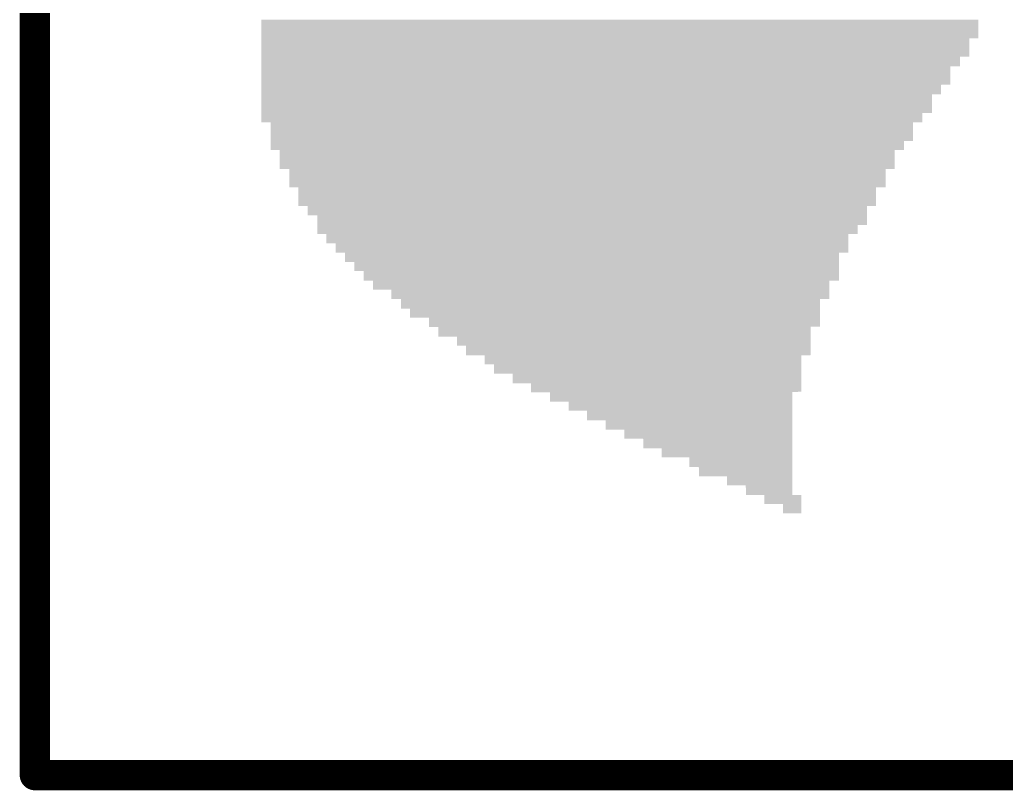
# Model space of a CAD drawing. Extents: x -0.1 to 57.1, y -0.1 to 42.5.
# Drawn here: x 2.215 to 4.503, y 38.965 to 40.752 of the extents above; entities that cross this region are included whole.
import ezdxf

# ---------------------------------------------------------------- set-up
doc = ezdxf.new("R2010")
doc.units = 0
doc.header["$MEASUREMENT"] = 0
doc.layers.get('0').update_dxf_attribs({"linetype": 'CONTINUOUS'})
doc.layers.add('03_ASSY2_GBR', color=2, linetype='CONTINUOUS')

# ---------------------------------------------------------------- blocks, each defined once
blk = doc.blocks.new('ROUND_6')
at = {"const_width": 0.035}
blk.add_lwpolyline([(-0.0175, 0, 1), (0.0175, 0, 1)], format="xyb", close=True, dxfattribs=at)

msp = doc.modelspace()

# ---------------------------------------------------------------- linework, layer by layer
at = {"layer": '03_ASSY2_GBR', "const_width": 0.07}
for points in [[(2.25, 42.5), (2.25, 39)], [(2.25, 39), (19.75, 39)]]:
    msp.add_lwpolyline(points, dxfattribs=at)
at = {"layer": '03_ASSY2_GBR'}
for points in [[(2.77502, 40.751852), (2.77502, 40.75198), (4.438, 40.751852), (4.438128, 40.75198)], [(2.77502, 40.709054), (2.77502, 40.751852), (4.43798, 40.709054), (4.438, 40.751852)], [(2.77502, 40.709), (2.77502, 40.709054), (4.437926, 40.709), (4.43798, 40.709054)], [(2.77502, 40.70898), (2.77502, 40.709), (4.417128, 40.70898), (4.437926, 40.709)], [(2.77502, 40.708852), (2.77502, 40.70898), (4.417, 40.708852), (4.417128, 40.70898)], [(2.77502, 40.666054), (2.77502, 40.708852), (4.41698, 40.666054), (4.417, 40.708852)], [(2.77502, 40.666), (2.77502, 40.666054), (4.416926, 40.666), (4.41698, 40.666054)], [(2.77502, 40.66598), (2.77502, 40.666), (4.396128, 40.66598), (4.416926, 40.666)], [(2.77502, 40.665852), (2.77502, 40.66598), (4.396, 40.665852), (4.396128, 40.66598)], [(2.77502, 40.644054), (2.77502, 40.665852), (4.39598, 40.644054), (4.396, 40.665852)], [(2.77502, 40.644), (2.77502, 40.644054), (4.395926, 40.644), (4.39598, 40.644054)], [(2.77502, 40.64398), (2.77502, 40.644), (4.373128, 40.64398), (4.395926, 40.644)], [(2.77502, 40.643852), (2.77502, 40.64398), (4.373, 40.643852), (4.373128, 40.64398)], [(2.77502, 40.601054), (2.77502, 40.643852), (4.37298, 40.601054), (4.373, 40.643852)], [(2.77502, 40.601), (2.77502, 40.601054), (4.372926, 40.601), (4.37298, 40.601054)], [(2.77502, 40.60098), (2.77502, 40.601), (4.352128, 40.60098), (4.372926, 40.601)], [(2.77502, 40.600852), (2.77502, 40.60098), (4.352, 40.600852), (4.352128, 40.60098)], [(2.77502, 40.579054), (2.77502, 40.600852), (4.35198, 40.579054), (4.352, 40.600852)], [(2.77502, 40.579), (2.77502, 40.579054), (4.351926, 40.579), (4.35198, 40.579054)], [(2.77502, 40.57898), (2.77502, 40.579), (4.331128, 40.57898), (4.351926, 40.579)], [(2.77502, 40.578852), (2.77502, 40.57898), (4.331, 40.578852), (4.331128, 40.57898)], [(2.77502, 40.536054), (2.77502, 40.578852), (4.33098, 40.536054), (4.331, 40.578852)], [(2.77502, 40.536), (2.77502, 40.536054), (4.330926, 40.536), (4.33098, 40.536054)], [(2.77502, 40.53598), (2.77502, 40.536), (4.308128, 40.53598), (4.330926, 40.536)], [(2.77502, 40.535852), (2.77502, 40.53598), (4.308, 40.535852), (4.308128, 40.53598)], [(2.77502, 40.514054), (2.77502, 40.535852), (4.30798, 40.514054), (4.308, 40.535852)], [(2.775074, 40.514), (2.77502, 40.514054), (4.307926, 40.514), (4.30798, 40.514054)], [(2.796872, 40.51398), (2.796852, 40.514), (4.287128, 40.51398), (4.307926, 40.514)], [(2.79698, 40.513872), (2.796872, 40.51398), (4.28702, 40.513872), (4.287128, 40.51398)], [(2.796982, 40.513852), (2.79698, 40.513872), (4.287, 40.513852), (4.28702, 40.513872)], [(2.796994, 40.471054), (2.796982, 40.513852), (4.28698, 40.471054), (4.287, 40.513852)], [(2.796994, 40.471), (2.796994, 40.471054), (4.286926, 40.471), (4.28698, 40.471054)], [(2.796994, 40.47098), (2.796994, 40.471), (4.266128, 40.47098), (4.286926, 40.471)], [(2.796994, 40.470852), (2.796994, 40.47098), (4.266, 40.470852), (4.266128, 40.47098)], [(2.797, 40.450074), (2.796994, 40.470852), (4.26598, 40.450074), (4.266, 40.470852)], [(2.79702, 40.450054), (2.797, 40.450074), (4.26598, 40.450054), (4.26598, 40.450074)], [(2.797054, 40.45002), (2.79702, 40.450054), (4.265946, 40.45002), (4.26598, 40.450054)], [(2.817852, 40.45), (2.797054, 40.45002), (4.265926, 40.45), (4.265946, 40.45002)], [(2.817872, 40.44998), (2.817852, 40.45), (4.244128, 40.44998), (4.265926, 40.45)], [(2.81798, 40.449872), (2.817872, 40.44998), (4.24402, 40.449872), (4.244128, 40.44998)], [(2.817982, 40.449852), (2.81798, 40.449872), (4.244, 40.449852), (4.24402, 40.449872)], [(2.818, 40.406074), (2.817982, 40.449852), (4.24398, 40.406074), (4.244, 40.449852)], [(2.81802, 40.406054), (2.818, 40.406074), (4.24398, 40.406054), (4.24398, 40.406074)], [(2.818054, 40.40602), (2.81802, 40.406054), (4.243946, 40.40602), (4.24398, 40.406054)], [(2.839852, 40.406), (2.818054, 40.40602), (4.243926, 40.406), (4.243946, 40.40602)], [(2.839872, 40.40598), (2.839852, 40.406), (4.223128, 40.40598), (4.243926, 40.406)], [(2.83998, 40.405872), (2.839872, 40.40598), (4.22302, 40.405872), (4.223128, 40.40598)], [(2.839982, 40.405852), (2.83998, 40.405872), (4.223, 40.405852), (4.22302, 40.405872)], [(2.84, 40.363074), (2.839982, 40.405852), (4.22298, 40.363074), (4.223, 40.405852)], [(2.84002, 40.363054), (2.84, 40.363074), (4.22298, 40.363054), (4.22298, 40.363074)], [(2.840054, 40.36302), (2.84002, 40.363054), (4.222946, 40.36302), (4.22298, 40.363054)], [(2.860852, 40.363), (2.840054, 40.36302), (4.222926, 40.363), (4.222946, 40.36302)], [(2.860872, 40.36298), (2.860852, 40.363), (4.201128, 40.36298), (4.222926, 40.363)], [(2.86098, 40.362872), (2.860872, 40.36298), (4.20102, 40.362872), (4.201128, 40.36298)], [(2.860982, 40.362852), (2.86098, 40.362872), (4.201, 40.362852), (4.20102, 40.362872)], [(2.861, 40.320074), (2.860982, 40.362852), (4.20098, 40.320074), (4.201, 40.362852)], [(2.86102, 40.320054), (2.861, 40.320074), (4.20098, 40.320054), (4.20098, 40.320074)], [(2.861054, 40.32002), (2.86102, 40.320054), (4.200946, 40.32002), (4.20098, 40.320054)], [(2.882852, 40.32), (2.861054, 40.32002), (4.200926, 40.32), (4.200946, 40.32002)], [(2.882872, 40.31998), (2.882852, 40.32), (4.180128, 40.31998), (4.200926, 40.32)], [(2.88298, 40.319872), (2.882872, 40.31998), (4.18002, 40.319872), (4.180128, 40.31998)], [(2.882982, 40.319852), (2.88298, 40.319872), (4.18, 40.319852), (4.18002, 40.319872)], [(2.883, 40.298074), (2.882982, 40.319852), (4.17999, 40.298074), (4.18, 40.319852)], [(2.883054, 40.29802), (2.883, 40.298074), (4.17999, 40.29802), (4.17999, 40.298074)], [(2.904852, 40.298), (2.883054, 40.29802), (4.17999, 40.298), (4.17999, 40.29802)], [(2.90498, 40.297872), (2.904852, 40.298), (4.179988, 40.297872), (4.17999, 40.298)], [(2.904992, 40.276054), (2.90498, 40.297872), (4.17998, 40.276054), (4.179988, 40.297872)], [(2.904992, 40.276), (2.904992, 40.276054), (4.179926, 40.276), (4.17998, 40.276054)], [(2.904992, 40.27598), (2.904992, 40.276), (4.158128, 40.27598), (4.179926, 40.276)], [(2.904992, 40.275852), (2.904992, 40.27598), (4.158, 40.275852), (4.158128, 40.27598)], [(2.905, 40.255074), (2.904992, 40.275852), (4.15798, 40.255074), (4.158, 40.275852)], [(2.90502, 40.255054), (2.905, 40.255074), (4.15798, 40.255054), (4.15798, 40.255074)], [(2.905054, 40.25502), (2.90502, 40.255054), (4.157946, 40.25502), (4.15798, 40.255054)], [(2.925852, 40.255), (2.905054, 40.25502), (4.157926, 40.255), (4.157946, 40.25502)], [(2.925872, 40.25498), (2.925852, 40.255), (4.137128, 40.25498), (4.157926, 40.255)], [(2.92598, 40.254872), (2.925872, 40.25498), (4.13702, 40.254872), (4.137128, 40.25498)], [(2.925982, 40.254852), (2.92598, 40.254872), (4.137, 40.254852), (4.13702, 40.254872)], [(2.926, 40.233074), (2.925982, 40.254852), (4.136988, 40.233074), (4.137, 40.254852)], [(2.926054, 40.23302), (2.926, 40.233074), (4.136988, 40.23302), (4.136988, 40.233074)], [(2.947852, 40.233), (2.926054, 40.23302), (4.136988, 40.233), (4.136988, 40.23302)], [(2.94798, 40.232872), (2.947852, 40.233), (4.136988, 40.232872), (4.136988, 40.233)], [(2.948, 40.212074), (2.94798, 40.232872), (4.13698, 40.212074), (4.136988, 40.232872)], [(2.94802, 40.212054), (2.948, 40.212074), (4.13698, 40.212054), (4.13698, 40.212074)], [(2.948054, 40.21202), (2.94802, 40.212054), (4.136946, 40.21202), (4.13698, 40.212054)], [(2.968852, 40.212), (2.948054, 40.21202), (4.136926, 40.212), (4.136946, 40.21202)], [(2.968872, 40.21198), (2.968852, 40.212), (4.115128, 40.21198), (4.136926, 40.212)], [(2.96898, 40.211872), (2.968872, 40.21198), (4.11502, 40.211872), (4.115128, 40.21198)], [(2.968982, 40.211852), (2.96898, 40.211872), (4.115, 40.211852), (4.11502, 40.211872)], [(2.969, 40.190074), (2.968982, 40.211852), (4.114992, 40.190074), (4.115, 40.211852)], [(2.969054, 40.19002), (2.969, 40.190074), (4.114992, 40.19002), (4.114992, 40.190074)], [(2.990852, 40.19), (2.969054, 40.19002), (4.114992, 40.19), (4.114992, 40.19002)], [(2.99098, 40.189872), (2.990852, 40.19), (4.114992, 40.189872), (4.114992, 40.19)], [(2.991, 40.169074), (2.99098, 40.189872), (4.114986, 40.169074), (4.114992, 40.189872)], [(2.991054, 40.16902), (2.991, 40.169074), (4.114986, 40.16902), (4.114986, 40.169074)], [(3.012852, 40.169), (2.991054, 40.16902), (4.114986, 40.169), (4.114986, 40.16902)], [(3.01298, 40.168872), (3.012852, 40.169), (4.114986, 40.168872), (4.114986, 40.169)], [(3.013, 40.147074), (3.01298, 40.168872), (4.11498, 40.147074), (4.114986, 40.168872)], [(3.01302, 40.147054), (3.013, 40.147074), (4.11498, 40.147054), (4.11498, 40.147074)], [(3.013054, 40.14702), (3.01302, 40.147054), (4.114946, 40.14702), (4.11498, 40.147054)], [(3.033852, 40.147), (3.013054, 40.14702), (4.114926, 40.147), (4.114946, 40.14702)], [(3.033872, 40.14698), (3.033852, 40.147), (4.093128, 40.14698), (4.114926, 40.147)], [(3.03398, 40.146872), (3.033872, 40.14698), (4.09302, 40.146872), (4.093128, 40.14698)], [(3.033982, 40.146852), (3.03398, 40.146872), (4.093, 40.146852), (4.09302, 40.146872)], [(3.034, 40.126074), (3.033982, 40.146852), (4.09299, 40.126074), (4.093, 40.146852)], [(3.034054, 40.12602), (3.034, 40.126074), (4.09299, 40.12602), (4.09299, 40.126074)], [(3.076852, 40.126), (3.034054, 40.12602), (4.09299, 40.126), (4.09299, 40.12602)], [(3.07698, 40.125872), (3.076852, 40.126), (4.09299, 40.125872), (4.09299, 40.126)], [(3.077, 40.104074), (3.07698, 40.125872), (4.09298, 40.104074), (4.09299, 40.125872)], [(3.07702, 40.104054), (3.077, 40.104074), (4.09298, 40.104054), (4.09298, 40.104074)], [(3.077054, 40.10402), (3.07702, 40.104054), (4.092946, 40.10402), (4.09298, 40.104054)], [(3.098852, 40.104), (3.077054, 40.10402), (4.092926, 40.104), (4.092946, 40.10402)], [(3.098872, 40.10398), (3.098852, 40.104), (4.071128, 40.10398), (4.092926, 40.104)], [(3.09898, 40.103872), (3.098872, 40.10398), (4.07102, 40.103872), (4.071128, 40.10398)], [(3.098982, 40.103852), (3.09898, 40.103872), (4.071, 40.103852), (4.07102, 40.103872)], [(3.099, 40.082074), (3.098982, 40.103852), (4.070992, 40.082074), (4.071, 40.103852)], [(3.099054, 40.08202), (3.099, 40.082074), (4.070992, 40.08202), (4.070992, 40.082074)], [(3.119852, 40.082), (3.099054, 40.08202), (4.070992, 40.082), (4.070992, 40.08202)], [(3.11998, 40.081872), (3.119852, 40.082), (4.070992, 40.081872), (4.070992, 40.082)], [(3.12, 40.061074), (3.11998, 40.081872), (4.070986, 40.061074), (4.070992, 40.081872)], [(3.120054, 40.06102), (3.12, 40.061074), (4.070986, 40.06102), (4.070986, 40.061074)], [(3.163852, 40.061), (3.120054, 40.06102), (4.070986, 40.061), (4.070986, 40.06102)], [(3.16398, 40.060872), (3.163852, 40.061), (4.070986, 40.060872), (4.070986, 40.061)], [(3.164, 40.040054), (3.16398, 40.060872), (4.07098, 40.040054), (4.070986, 40.060872)], [(3.164, 40.04), (3.164, 40.040054), (4.070926, 40.04), (4.07098, 40.040054)], [(3.164, 40.03998), (3.164, 40.04), (4.049128, 40.03998), (4.070926, 40.04)], [(3.164, 40.039852), (3.164, 40.03998), (4.049, 40.039852), (4.049128, 40.03998)], [(3.164, 40.039074), (3.164, 40.039852), (4.048998, 40.039074), (4.049, 40.039852)], [(3.164054, 40.03902), (3.164, 40.039074), (4.048998, 40.03902), (4.048998, 40.039074)], [(3.185852, 40.039), (3.164054, 40.03902), (4.048998, 40.039), (4.048998, 40.03902)], [(3.18598, 40.038872), (3.185852, 40.039), (4.048998, 40.038872), (4.048998, 40.039)], [(3.186, 40.017074), (3.18598, 40.038872), (4.048992, 40.017074), (4.048998, 40.038872)], [(3.186054, 40.01702), (3.186, 40.017074), (4.048992, 40.01702), (4.048992, 40.017074)], [(3.228852, 40.017), (3.186054, 40.01702), (4.048992, 40.017), (4.048992, 40.01702)], [(3.22898, 40.016872), (3.228852, 40.017), (4.048992, 40.016872), (4.048992, 40.017)], [(3.229, 39.996074), (3.22898, 40.016872), (4.048986, 39.996074), (4.048992, 40.016872)], [(3.229054, 39.99602), (3.229, 39.996074), (4.048986, 39.99602), (4.048986, 39.996074)], [(3.249852, 39.996), (3.229054, 39.99602), (4.048986, 39.996), (4.048986, 39.99602)], [(3.24998, 39.995872), (3.249852, 39.996), (4.048986, 39.995872), (4.048986, 39.996)], [(3.25, 39.974074), (3.24998, 39.995872), (4.04898, 39.974074), (4.048986, 39.995872)], [(3.25002, 39.974054), (3.25, 39.974074), (4.04898, 39.974054), (4.04898, 39.974074)], [(3.250054, 39.97402), (3.25002, 39.974054), (4.048946, 39.97402), (4.04898, 39.974054)], [(3.292852, 39.974), (3.250054, 39.97402), (4.048926, 39.974), (4.048946, 39.97402)], [(3.292872, 39.97398), (3.292852, 39.974), (4.028128, 39.97398), (4.048926, 39.974)], [(3.29298, 39.973872), (3.292872, 39.97398), (4.02802, 39.973872), (4.028128, 39.97398)], [(3.292982, 39.973852), (3.29298, 39.973872), (4.028, 39.973852), (4.02802, 39.973872)], [(3.293, 39.953074), (3.292982, 39.973852), (4.027994, 39.953074), (4.028, 39.973852)], [(3.293054, 39.95302), (3.293, 39.953074), (4.027994, 39.95302), (4.027994, 39.953074)], [(3.314852, 39.953), (3.293054, 39.95302), (4.027994, 39.953), (4.027994, 39.95302)], [(3.31498, 39.952872), (3.314852, 39.953), (4.027994, 39.952872), (4.027994, 39.953)], [(3.315, 39.931074), (3.31498, 39.952872), (4.027988, 39.931074), (4.027994, 39.952872)], [(3.315054, 39.93102), (3.315, 39.931074), (4.027988, 39.93102), (4.027988, 39.931074)], [(3.357852, 39.931), (3.315054, 39.93102), (4.027988, 39.931), (4.027988, 39.93102)], [(3.35798, 39.930872), (3.357852, 39.931), (4.027988, 39.930872), (4.027988, 39.931)], [(3.358, 39.909074), (3.35798, 39.930872), (4.027984, 39.909074), (4.027988, 39.930872)], [(3.358054, 39.90902), (3.358, 39.909074), (4.027984, 39.90902), (4.027984, 39.909074)], [(3.400852, 39.909), (3.358054, 39.90902), (4.027984, 39.909), (4.027984, 39.90902)], [(3.40098, 39.908872), (3.400852, 39.909), (4.027984, 39.908872), (4.027984, 39.909)], [(3.401, 39.889054), (3.40098, 39.908872), (4.02798, 39.889054), (4.027984, 39.908872)], [(3.401, 39.889), (3.401, 39.889054), (4.027926, 39.889), (4.02798, 39.889054)], [(3.401, 39.88898), (3.401, 39.889), (4.007128, 39.88898), (4.027926, 39.889)], [(3.401, 39.888852), (3.401, 39.88898), (4.007, 39.888852), (4.007128, 39.88898)], [(3.401, 39.888074), (3.401, 39.888852), (4.007002, 39.888074), (4.007, 39.888852)], [(3.401054, 39.88802), (3.401, 39.888074), (4.007002, 39.88802), (4.007002, 39.888074)], [(3.444852, 39.888), (3.401054, 39.88802), (4.007002, 39.888), (4.007002, 39.88802)], [(3.44498, 39.887872), (3.444852, 39.888), (4.007002, 39.887872), (4.007002, 39.888)], [(3.445, 39.866074), (3.44498, 39.887872), (4.007002, 39.866074), (4.007002, 39.887872)], [(3.445054, 39.86602), (3.445, 39.866074), (4.007002, 39.86602), (4.007002, 39.866074)], [(3.487852, 39.866), (3.445054, 39.86602), (4.007002, 39.866), (4.007002, 39.86602)], [(3.48798, 39.865872), (3.487852, 39.866), (4.007002, 39.865872), (4.007002, 39.866)], [(3.488, 39.845074), (3.48798, 39.865872), (4.007004, 39.845074), (4.007002, 39.865872)], [(3.488054, 39.84502), (3.488, 39.845074), (4.007004, 39.84502), (4.007004, 39.845074)], [(3.530852, 39.845), (3.488054, 39.84502), (4.007004, 39.845), (4.007004, 39.84502)], [(3.53098, 39.844872), (3.530852, 39.845), (4.007004, 39.844872), (4.007004, 39.845)], [(3.531, 39.823074), (3.53098, 39.844872), (4.007006, 39.823074), (4.007004, 39.844872)], [(3.531054, 39.82302), (3.531, 39.823074), (4.007006, 39.82302), (4.007006, 39.823074)], [(3.573852, 39.823), (3.531054, 39.82302), (4.007006, 39.823), (4.007006, 39.82302)], [(3.57398, 39.822872), (3.573852, 39.823), (4.007006, 39.822872), (4.007006, 39.823)], [(3.574, 39.801074), (3.57398, 39.822872), (4.007008, 39.801074), (4.007006, 39.822872)], [(3.574054, 39.80102), (3.574, 39.801074), (4.007008, 39.80102), (4.007008, 39.801074)], [(3.616852, 39.801), (3.574054, 39.80102), (4.007008, 39.801), (4.007008, 39.80102)], [(3.61698, 39.800872), (3.616852, 39.801), (4.007008, 39.800872), (4.007008, 39.801)], [(3.617, 39.780074), (3.61698, 39.800872), (4.00701, 39.780074), (4.007008, 39.800872)], [(3.617054, 39.78002), (3.617, 39.780074), (4.00701, 39.78002), (4.00701, 39.780074)], [(3.660852, 39.78), (3.617054, 39.78002), (4.00701, 39.78), (4.00701, 39.78002)], [(3.66098, 39.779872), (3.660852, 39.78), (4.00701, 39.779872), (4.00701, 39.78)], [(3.661, 39.758074), (3.66098, 39.779872), (4.007012, 39.758074), (4.00701, 39.779872)], [(3.661054, 39.75802), (3.661, 39.758074), (4.007012, 39.75802), (4.007012, 39.758074)], [(3.703852, 39.758), (3.661054, 39.75802), (4.007012, 39.758), (4.007012, 39.75802)], [(3.70398, 39.757872), (3.703852, 39.758), (4.007012, 39.757872), (4.007012, 39.758)], [(3.704, 39.737074), (3.70398, 39.757872), (4.007014, 39.737074), (4.007012, 39.757872)], [(3.704054, 39.73702), (3.704, 39.737074), (4.007014, 39.73702), (4.007014, 39.737074)], [(3.767852, 39.737), (3.704054, 39.73702), (4.007014, 39.737), (4.007014, 39.73702)], [(3.76798, 39.736872), (3.767852, 39.737), (4.007014, 39.736872), (4.007014, 39.737)], [(3.768, 39.715074), (3.76798, 39.736872), (4.007016, 39.715074), (4.007014, 39.736872)], [(3.768054, 39.71502), (3.768, 39.715074), (4.007016, 39.71502), (4.007016, 39.715074)], [(3.789852, 39.715), (3.768054, 39.71502), (4.007016, 39.715), (4.007016, 39.71502)], [(3.78998, 39.714872), (3.789852, 39.715), (4.007016, 39.714872), (4.007016, 39.715)], [(3.79, 39.693074), (3.78998, 39.714872), (4.007018, 39.693074), (4.007016, 39.714872)], [(3.790054, 39.69302), (3.79, 39.693074), (4.007018, 39.69302), (4.007018, 39.693074)], [(3.854852, 39.693), (3.790054, 39.69302), (4.007018, 39.693), (4.007018, 39.69302)], [(3.85498, 39.692872), (3.854852, 39.693), (4.007018, 39.692872), (4.007018, 39.693)], [(3.855, 39.672074), (3.85498, 39.692872), (4.00702, 39.672074), (4.007018, 39.692872)], [(3.855054, 39.67202), (3.855, 39.672074), (4.00702, 39.67202), (4.00702, 39.672074)], [(3.898852, 39.672), (3.855054, 39.67202), (4.00702, 39.672), (4.00702, 39.67202)], [(3.89898, 39.671872), (3.898852, 39.672), (4.00702, 39.671872), (4.00702, 39.672)], [(3.899, 39.650128), (3.89898, 39.671872), (4.00702, 39.650128), (4.00702, 39.671872)], [(3.899, 39.650074), (3.899, 39.650128), (4.007074, 39.650074), (4.00702, 39.650128)], [(3.899054, 39.65002), (3.899, 39.650074), (4.007128, 39.65002), (4.007074, 39.650074)], [(3.941852, 39.65), (3.899054, 39.65002), (4.007148, 39.65), (4.007128, 39.65002)], [(3.941872, 39.64998), (3.941852, 39.65), (4.027946, 39.64998), (4.007148, 39.65)], [(3.941924, 39.649928), (3.941872, 39.64998), (4.028, 39.649928), (4.027946, 39.64998)], [(3.94198, 39.649872), (3.941924, 39.649928), (4.027998, 39.649872), (4.028, 39.649928)], [(3.942, 39.629074), (3.94198, 39.649872), (4.02799, 39.629074), (4.027998, 39.649872)], [(3.942054, 39.62902), (3.942, 39.629074), (4.02799, 39.62902), (4.02799, 39.629074)], [(3.984852, 39.629), (3.942054, 39.62902), (4.02799, 39.629), (4.02799, 39.62902)], [(3.98498, 39.628872), (3.984852, 39.629), (4.02799, 39.628872), (4.02799, 39.629)], [(3.985, 39.607074), (3.98498, 39.628872), (4.02798, 39.607074), (4.02799, 39.628872)], [(3.98502, 39.607054), (3.985, 39.607074), (4.02798, 39.607054), (4.02798, 39.607074)], [(3.985054, 39.60702), (3.98502, 39.607054), (4.027946, 39.60702), (4.02798, 39.607054)], [(4.027928, 39.607), (3.985054, 39.60702), (4.027928, 39.607), (4.027946, 39.60702)]]:
    msp.add_solid(points, dxfattribs=at)

# ---------------------------------------------------------------- block references
msp.add_blockref('ROUND_6', (2.25, 39), dxfattribs=at)

doc.saveas('drawing.dxf')
